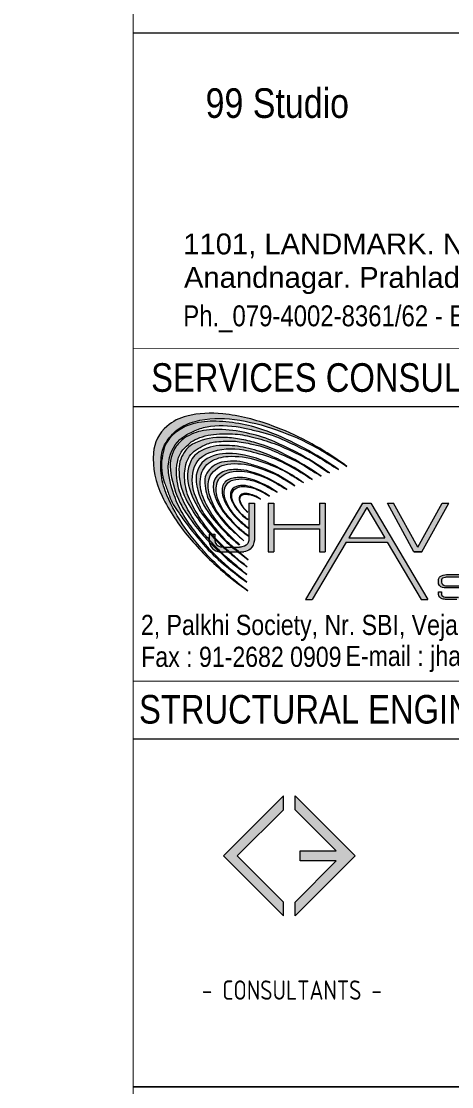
# Model space of a CAD drawing. Header units: millimetres. Extents: x 1112055 to 3390982, y -148532 to 766891.
# Drawn here: x 2217009 to 2222464, y 319125 to 332629 of the extents above; entities that cross this region are included whole.
import ezdxf

# ---------------------------------------------------------------- set-up
doc = ezdxf.new("R2010")
doc.units = ezdxf.units.MM
doc.layers.add('B TITLE BLOCK', color=250, linetype='Continuous', lineweight=0)
doc.layers.add('P_TITLE BLOCK TEXT', color=7, linetype='Continuous', lineweight=9)
doc.layers.add('FORMAT TEXT', color=7, linetype='Continuous')
doc.styles.add('SWINC', font='swissc.ttf')

msp = doc.modelspace()

# ---------------------------------------------------------------- hatches: boundary and pattern name
at = {"layer": 'B TITLE BLOCK', "linetype": 'Continuous', "lineweight": 0}
h = msp.add_hatch(color=251, dxfattribs=at)
h.dxf.hatch_style = 1
h.paths.add_polyline_path([(2219746.992167626, 322050.0636048684), (2220331.283238026, 322634.3546752689), (2220331.283238026, 322810.8577293462), (2219570.489113548, 322050.0636048684), (2220331.283238026, 321289.2694803904), (2220331.283238026, 321465.772534454)])
h = msp.add_hatch(color=251, dxfattribs=at)
h.dxf.hatch_style = 1
h.paths.add_polyline_path([(2220543.258311954, 322112.4668580862), (2220543.258311954, 321987.6603516507), (2221000.560729263, 321987.6603516507), (2220478.672912067, 321465.772534454), (2220478.672912067, 321289.2694803904), (2221239.467036545, 322050.0636048684), (2220478.672912067, 322810.8577293462), (2220478.672912067, 322634.3546752689), (2221000.560729263, 322112.4668580862)])
at = {"layer": 'P_TITLE BLOCK TEXT'}
h = msp.add_hatch(color=132, dxfattribs=at)
edge = h.paths.add_edge_path()
edge.add_arc((2218760.984452022, 323789.1583150023), 3983.460193533104, 53.40738024925768, 62.06814965141446)
edge.add_arc((2219006.919366524, 324253.024812797), 3458.430565851211, 62.06814965141255, 70.03317482809845)
edge.add_arc((2219120.829537516, 324566.555160007), 3124.848783258547, 70.03317482809624, 75.97859343030217)
edge.add_arc((2219308.176890684, 325316.7701676922), 2351.594886733707, 75.97859343029504, 83.7960061142994)
edge.add_arc((2219418.238997222, 326329.2517358941), 1333.1487206323, 83.79600611433271, 103.4628344697669)
edge.add_arc((2219248.249841138, 327039.3363484264), 603.0004684687026, 103.4628344698398, 130.8945988032239)
edge.add_arc((2219176.59688242, 327122.0705447602), 493.5514221663231, 130.8945988031885, 175.7468558291773)
edge.add_arc((2219735.992439445, 327080.469406942), 1054.491743312077, 175.746855829192, 206.5994891066179)
edge.add_arc((2221181.426808424, 327804.2729004358), 2671.022600495605, 206.5994891066208, 220.0351460704732)
edge.add_arc((2221972.415589541, 328468.8185514398), 3704.117065735641, 220.0351460704701, 229.4516176688158)
edge.add_arc((2222149.881452898, 328676.2494355321), 3977.10370338756, 229.451617668814, 235.2209120167644)
edge.add_arc((2222247.928487863, 328605.5925672086), 3976.832745074115, 223.75051035085, 233.4797225032668, ccw=False)
edge.add_arc((2221579.175655308, 327965.389587267), 3051.041080295484, 214.0067101927376, 223.7505103507841, ccw=False)
edge.add_arc((2220725.666052597, 327389.5446433934), 2021.441137930228, 200.6184789275923, 214.0067101927408, ccw=False)
edge.add_arc((2219669.337256582, 326992.1078869374), 892.8196333248831, 183.5449206794397, 200.6184789276088, ccw=False)
edge.add_arc((2219666.596657654, 326991.9381079256), 890.0737805561496, 169.3544634026401, 183.5449206794448, ccw=False)
edge.add_arc((2219186.797685422, 327082.1247857596), 401.8722948823189, 148.6346277784486, 169.3544634026329, ccw=False)
edge.add_arc((2219338.472797845, 326989.6676776243), 579.5057843296406, 127.5536660419794, 148.6346277784788, ccw=False)
edge.add_arc((2219359.740394177, 326962.0048937468), 614.399053971752, 103.94398023848731, 127.5536660419516, ccw=False)
edge.add_arc((2219523.510768794, 326302.4111044822), 1294.020053079352, 81.67138494385972, 103.9439802384972, ccw=False)
edge.add_arc((2219296.354829192, 324750.7392532551), 2862.230930090885, 70.63499127281801, 81.67138494385239, ccw=False)
edge.add_arc((2219131.599756921, 324281.9783179362), 3359.102189393192, 61.11113101054349, 70.6349912728283, ccw=False)
edge.add_arc((2218563.084352196, 323251.6413909812), 4535.879121727085, 55.4482390634318, 61.11113101054292, ccw=False)
h = msp.add_hatch(color=132, dxfattribs=at)
edge = h.paths.add_edge_path()
edge.add_arc((2218737.816278647, 323763.9242873878), 3922.043682215368, 54.2476176802861, 69.31180215863084)
edge.add_arc((2219425.113045457, 325583.936115879), 1976.58232265657, 69.31180215862862, 88.41161020678418)
edge.add_arc((2219449.959785414, 326479.9684488527), 1080.205559111655, 88.41161020676854, 104.299162341918)
edge.add_arc((2219323.620267296, 326975.6484019036), 568.6781505642957, 104.2991623419577, 145.1882889090288)
edge.add_arc((2219097.820188366, 327144.028982295), 287.315477425588, 147.0513518631134, 161.3344706506114)
edge.add_arc((2219869.202474636, 326920.8561517097), 1090.126543038868, 163.1975336048336, 170.9660011900473)
edge.add_arc((2219388.816633456, 326997.2340293514), 603.7068306457809, 170.9660011900535, 201.0952379920816)
edge.add_arc((2215385.602528456, 325452.9045113432), 3687.059631258864, 18.79786891564919, 21.095237992080513, ccw=False)
edge.add_arc((2219665.816300472, 326909.8304869352), 834.318834698895, 198.7978689156404, 215.0918986736582)
edge.add_arc((2229191.318180461, 333602.4534062278), 12475.89895105407, 215.091898673657, 215.8857887100316)
edge.add_arc((2222052.40083735, 328437.4371374868), 3664.455602311793, 215.8857887100279, 222.4444580678758)
edge.add_arc((2221201.705920686, 327659.4346066071), 2511.646086702557, 222.444458067876, 230.6113169813304)
edge.add_arc((2223106.511068282, 329979.3164259865), 5513.334662518874, 230.6113169813325, 233.3279145232606)
edge.add_arc((2220414.511668319, 326364.0475720576), 1005.893076036915, 233.3279145232798, 237.0330179159908)
edge.add_arc((2222559.719805618, 329045.0170447571), 4435.633177692659, 226.396320609743, 232.62480690978862, ccw=False)
edge.add_arc((2221193.962813303, 327611.015323871), 2455.316764194065, 219.3977118789385, 226.3963206098008, ccw=False)
edge.add_arc((2222252.909987452, 328480.7735189908), 3825.662864871654, 215.4741100902666, 219.3977118789339, ccw=False)
edge.add_arc((2220414.460501679, 327170.6732351247), 1568.173271201242, 203.2559197460728, 215.4741100902674, ccw=False)
edge.add_arc((2220227.525904898, 327090.3369141751), 1364.707136578497, 188.8184660672456, 203.2559197460744, ccw=False)
edge.add_arc((2219444.597415787, 326968.8747872829), 572.4129567869534, 166.8091135261326, 188.8184660672515, ccw=False)
edge.add_arc((2219322.643046267, 326997.4584618501), 447.1536469674936, 121.1077422017205, 166.8091135260995, ccw=False)
edge.add_arc((2219631.034383247, 326486.3884531991), 1044.060482625777, 112.4718728956214, 121.10774220173971, ccw=False)
edge.add_arc((2219482.92074755, 326844.4634891145), 656.5616046743648, 96.52507807220661, 112.4718728955431, ccw=False)
edge.add_arc((2219552.854183095, 326233.0450371825), 1271.966519154811, 77.10621375622361, 96.52507807220258, ccw=False)
edge.add_arc((2203342.126295045, 255417.9998311159), 73918.77185977327, 76.96954675787367, 77.10621375622361, ccw=False)
edge.add_arc((2219616.864676636, 325741.0870890351), 1737.031018516028, 64.59019371594559, 76.96954675787362, ccw=False)
edge.add_arc((2230987.195218631, 349676.3741813045), 24761.69319274042, 244.5901937159455, 245.2703384407892)
edge.add_arc((2220064.468588466, 325961.0105462101), 1348.159916429496, 57.15566881064939, 65.27033844077931, ccw=False)
edge.add_arc((2226808.487692252, 336407.9193227268), 11086.45695169324, 237.1556688106475, 238.5822244072819)
h = msp.add_hatch(color=132, dxfattribs=at)
edge = h.paths.add_edge_path()
edge.add_arc((2219162.737815067, 324578.5215071851), 2911.775350839467, 53.01612924513843, 62.88470590878565)
edge.add_arc((2218232.104140335, 322761.1002862614), 4953.612496852618, 62.88470590886767, 66.31099627690693)
edge.add_arc((2219500.057623305, 325651.0858184135), 1797.709708267341, 66.31099627691509, 76.9171029981941)
edge.add_arc((2219499.375857444, 325862.9458043157), 1592.245689761562, 75.16724703513815, 87.92433128887261)
edge.add_arc((2219489.27666105, 325584.2943191036), 1871.080128047284, 87.92433128887251, 90.44793256673738)
edge.add_arc((2219482.446757159, 326457.9005799141), 997.4471693601369, 90.44793256671844, 99.46315152081395)
edge.add_arc((2219419.305740539, 326836.7128676497), 613.4087112270604, 99.46315152081914, 123.6125298632298)
edge.add_arc((2219296.860678285, 327020.9200927371), 392.218532781908, 123.6125298633053, 145.7118384992442)
edge.add_arc((2219334.558019324, 326995.2161221629), 437.8450998726177, 145.7118384992209, 186.6728121483949)
edge.add_arc((2220197.163583253, 327096.1340398244), 1306.333893721601, 186.6728121483796, 203.6550427976609)
edge.add_arc((2219959.758754747, 326992.1427046626), 1047.152007033456, 203.6550427976902, 213.9289290409071)
edge.add_arc((2221763.482358028, 328205.5170561447), 3221.018643666438, 213.9289290409087, 220.1424188926592)
edge.add_arc((2220787.02452861, 327382.0269030012), 1943.675336275264, 220.1424188926511, 226.815272252253)
edge.add_arc((2066009.340770764, 162472.4689823026), 224222.8422631441, 46.765628140033584, 46.81527225225312, ccw=False)
edge.add_arc((2220572.882000329, 326868.1787727185), 1422.538090449784, 226.7656281400085, 233.4091527490843)
edge.add_arc((2216365.623410972, 321201.2092334444), 5635.476403496908, 51.60004897864178, 53.40915274908309, ccw=False)
edge.add_arc((2237329.90537256, 346386.269113183), 27135.19152041264, 229.2381174641755, 229.9402789040416, ccw=False)
edge.add_arc((2220767.865968093, 327173.1353547949), 1768.960857329216, 222.3327286225255, 229.2381174643248, ccw=False)
edge.add_arc((2224661.840523427, 330720.4476955814), 7036.451975558901, 220.9611253449949, 222.332728622525, ccw=False)
edge.add_arc((2220605.204429411, 327198.8971506439), 1664.5235843922, 212.7878394635956, 220.9611253449969, ccw=False)
edge.add_arc((2221341.847467879, 327673.4099433967), 2540.768616690681, 206.8507668105024, 212.7878394635885, ccw=False)
edge.add_arc((2219945.407912604, 326966.4638418008), 975.5797392282301, 192.1376993457801, 206.8507668105005, ccw=False)
edge.add_arc((2219677.595470035, 326908.8654895811), 701.6434791759563, 165.7026492173356, 192.137699345802, ccw=False)
edge.add_arc((2219276.063958941, 327011.1948164824), 287.2778851134993, 135.9985851138325, 165.702649217316, ccw=False)
edge.add_arc((2219921.507096262, 326387.8668205796), 1184.570832814299, 131.2171625217567, 135.9985851138116, ccw=False)
edge.add_arc((2219369.706401921, 327017.8028463138), 347.1322363702043, 112.3874090602524, 131.2171625218077, ccw=False)
edge.add_arc((2219546.371338661, 326588.9140921463), 810.9814180404866, 91.89429604946292, 112.38740906022659, ccw=False)
edge.add_arc((2219605.096046137, 324813.3458786782), 2587.520489368534, 88.85882096968459, 91.89429604946218, ccw=False)
edge.add_arc((2219633.963844258, 326262.5350342579), 1138.043839535631, 76.24362541447539, 88.85882096968322, ccw=False)
edge.add_arc((2219054.150558205, 323894.1750421402), 3576.344989708665, 71.62296314053322, 76.2436254144788, ccw=False)
edge.add_arc((2219760.111068177, 326019.213804306), 1337.110749537501, 65.54379506612321, 71.62296314056448, ccw=False)
edge.add_arc((2215990.965338005, 317731.7972318694), 10441.38079058424, 63.83661002077838, 65.5437950661219, ccw=False)
edge.add_arc((2220059.539329576, 326013.5853615155), 1214.175961963866, 54.49647087519293, 63.8366100207848, ccw=False)
edge.add_arc((2221993.156010241, 328724.0628110401), 2115.322719832321, 234.4964708751733, 239.3390621587317)
h = msp.add_hatch(color=132, dxfattribs=at)
edge = h.paths.add_edge_path()
edge.add_arc((2218512.713488913, 323548.9427903115), 4033.773154314036, 55.28720005186529, 62.77266649209104)
edge.add_arc((2219385.561923653, 325245.3310734275), 2126.000212606004, 62.77266649213992, 73.66009049672924)
edge.add_arc((2219463.616040163, 325511.566786735), 1848.55850675905, 73.66009049673525, 80.30206210325413)
edge.add_arc((2219509.892060544, 325782.3513365475), 1573.84821849152, 80.30206210324015, 87.71879765214183)
edge.add_arc((2219540.503658825, 326550.8007130212), 804.7893688882642, 87.71879765215539, 113.7335407099743)
edge.add_arc((2219347.752924947, 326989.2016675203), 325.886202976457, 113.7335407100428, 142.1411216385968)
edge.add_arc((2219402.77730483, 326946.4297454865), 395.5792420640497, 142.1411216386262, 179.0839824051902)
edge.add_arc((2219810.919031554, 326939.9040142251), 803.7731350379426, 179.083982405194, 206.9126001335007)
edge.add_arc((2220790.831463512, 327437.3129564378), 1902.701717843442, 206.9126001335146, 216.6660081225248)
edge.add_arc((2221526.094620798, 327984.6829612966), 2819.340050371053, 216.6660081225276, 221.4175533272257)
edge.add_arc((2220755.104114514, 327304.5434904638), 1791.227186650993, 221.4175533272245, 228.8969356126009)
edge.add_arc((2226338.15743443, 333703.8267310475), 10283.65383432578, 228.8969356125978, 229.84112364742)
edge.add_arc((2221337.161791645, 327777.3245396023), 2529.081915491992, 229.8411236474246, 234.6107852575575)
edge.add_arc((2222668.378200781, 329276.5313768138), 4527.439426858551, 226.7327607072961, 231.863239097975, ccw=False)
edge.add_arc((2220852.001988687, 327346.8303233283), 1877.350994427401, 216.012105859486, 226.7327607073685, ccw=False)
edge.add_arc((2220906.129405433, 327386.1736695088), 1944.266434588435, 205.6454571080764, 216.0121058594789, ccw=False)
edge.add_arc((2219850.002060972, 326879.1315859944), 772.7304162863592, 186.8155097429075, 205.6454571080976, ccw=False)
edge.add_arc((2219723.958815423, 326864.0672332473), 645.7901371294681, 166.8301474618921, 186.8155097428888, ccw=False)
edge.add_arc((2219393.520808943, 326941.3873582797), 306.4265005164199, 123.58637095542869, 166.8301474618788, ccw=False)
edge.add_arc((2219705.188115657, 326472.048178343), 869.8231422192868, 115.5585784403805, 123.58637095542551, ccw=False)
edge.add_arc((2219529.170948934, 326840.1069586442), 461.8411466159997, 95.85490133411099, 115.5585784403803, ccw=False)
edge.add_arc((2219699.497691247, 325179.1035341696), 2131.554767352607, 92.7148386940309, 95.85490133412219, ccw=False)
edge.add_arc((2219641.085477958, 326410.9514047378), 898.3227685459067, 80.06109503447539, 92.71483869401328, ccw=False)
edge.add_arc((2218295.555670014, 318732.2018753713), 8694.068069594936, 79.28571113577192, 80.06109503447573, ccw=False)
edge.add_arc((2219654.111334067, 325912.3390714278), 1386.53472061215, 65.80530353127023, 79.28571113577738, ccw=False)
edge.add_arc((2208830.562166236, 301822.8865122317), 27795.83121238532, 65.22654519456478, 65.80530353126977, ccw=False)
edge.add_arc((2220088.505623895, 326216.9836429231), 929.2485171971322, 56.83056846318078, 65.22654519454659, ccw=False)
edge.add_arc((2222831.459561603, 330413.5415172906), 4084.222764990106, 236.8305684631811, 240.3307255067283)
h = msp.add_hatch(color=132, dxfattribs=at)
edge = h.paths.add_edge_path()
edge.add_arc((2219173.850048027, 324771.8427060434), 2552.48137240284, 53.45077465836557, 63.24895756192379)
edge.add_arc((2219173.850047928, 324771.8427058609), 2552.481372617236, 63.24895756192669, 69.50129580793718)
edge.add_arc((2219555.279434297, 325792.0922819447), 1463.262581782933, 69.50129580793288, 81.0246655039673)
edge.add_arc((2219586.839306422, 325991.9101704573), 1260.967712613867, 81.02466550398422, 93.23353139608206)
edge.add_arc((2219545.345941105, 326726.3611113526), 525.3456058496182, 93.23353139606027, 126.5489646332064)
edge.add_arc((2219370.856237877, 326961.7494393975), 232.3365249089376, 126.5489646331453, 154.7327908248584)
edge.add_arc((2219593.27099747, 326856.770153837), 478.2815913069799, 154.7327908248444, 198.2173147103045)
edge.add_arc((2220301.439415228, 327089.8412477108), 1223.818071106319, 198.217314710292, 217.7196306197726)
edge.add_arc((2222175.489666055, 328539.2977911339), 3592.99274046108, 217.7196306197807, 222.3629290591741)
edge.add_arc((2220738.48672385, 327228.8377663087), 1648.183512646866, 222.3629290591775, 231.7364027694779)
edge.add_arc((2260342.053307337, 377441.2082522325), 65599.13843865412, 231.7364027694789, 231.9209567121595)
edge.add_arc((2227165.331711243, 334621.6193920524), 11435.33267655476, 229.1543371190405, 230.450308938883, ccw=False)
edge.add_arc((2220595.339160768, 327022.462108462), 1389.836494976476, 219.2765559648438, 229.1543371190196, ccw=False)
edge.add_arc((2227032.972955915, 332287.2069963973), 9706.12578861229, 217.5748957151375, 219.2765559648443, ccw=False)
edge.add_arc((2219740.511026355, 326676.3437274625), 504.9417552007695, 204.6714784584379, 217.5748957151727, ccw=False)
edge.add_arc((2215227.634949744, 324603.3737608248), 4461.26957391914, 24.67147845843877, 26.00574068750135)
edge.add_arc((2219775.888157797, 326822.269211273), 599.373099167453, 172.4000021791179, 206.0057406875469, ccw=False)
edge.add_arc((2219500.394491417, 326859.0279038152), 321.4379238213305, 110.8295050099585, 172.4000021790949, ccw=False)
edge.add_arc((2219671.661625601, 326408.8624492438), 803.0823650214962, 78.67766828734352, 110.8295050099347, ccw=False)
edge.add_arc((2219338.133691649, 324743.0973780807), 2501.909653197962, 71.27996263670212, 78.67766828735802, ccw=False)
edge.add_arc((2219600.362790574, 325516.9286515616), 1684.854612126302, 58.949448242059816, 71.27996263671179, ccw=False)
edge.add_arc((2213118.024426721, 314750.0351958341), 14252.53957596127, 57.89011606814972, 58.94944824206061, ccw=False)
h = msp.add_hatch(color=132, dxfattribs=at)
edge = h.paths.add_edge_path()
edge.add_line((2219770.984139116, 325992.809295459), (2219778.840162084, 325992.809295459))
edge.add_arc((2221617.673001389, 328128.1940713742), 2818.008934006757, 224.4152357703004, 229.2674421493873, ccw=False)
edge.add_arc((2220634.888403876, 327165.2682033833), 1442.112211008926, 214.3545270102474, 224.415235770344, ccw=False)
edge.add_arc((2220500.516331345, 327073.418283593), 1279.347774968426, 201.8986111304302, 214.3545270101991, ccw=False)
edge.add_arc((2219775.408658375, 326781.9472851377), 497.8514663811077, 171.2118722930004, 201.8986111306264, ccw=False)
edge.add_arc((2219549.459353593, 326816.8781459896), 269.2180187549518, 121.70418698987629, 171.2118722928182, ccw=False)
edge.add_arc((2219650.305616416, 326653.6208177317), 461.1110200759333, 92.64938196631499, 121.7041869898066, ccw=False)
edge.add_arc((2219677.893478192, 326057.428452085), 1057.941336808632, 72.56091565515271, 92.64938196650161, ccw=False)
edge.add_arc((2219126.111952462, 324300.8913940378), 2899.105449108695, 68.33645517902733, 72.56091565516198, ccw=False)
edge.add_arc((2219636.383216177, 325585.5250706976), 1516.839032757562, 57.85118426067561, 68.33645517893183, ccw=False)
edge.add_arc((2225127.897929948, 334323.2033923903), 8803.226679489228, 237.8511842608815, 238.9481287370371)
edge.add_arc((2219244.444875741, 324911.7713910356), 2301.832059219214, 54.31799968908161, 68.47983176015022)
edge.add_arc((2219593.345987204, 325893.9601214458), 1260.632292346154, 66.85630585585135, 85.85399925657502)
edge.add_arc((2219639.662338037, 326532.9127357219), 620.0031893132917, 85.85399925656004, 116.2518230928179)
edge.add_arc((2219531.161850249, 326830.1958785296), 307.2978177569635, 122.6386322867806, 188.0987234821168)
edge.add_arc((2220087.428767268, 326909.3517402319), 869.1683841737924, 188.098723482189, 214.7424679282329)
edge.add_arc((2220902.993441031, 327474.9702898273), 1861.67535177634, 214.7424679281972, 225.7640883251237)
edge.add_arc((2221334.162004855, 327917.7949939467), 2479.736877038893, 225.7640883252621, 230.9217965040516)
h = msp.add_hatch(color=132, dxfattribs=at)
edge = h.paths.add_edge_path()
edge.add_arc((2219551.091744931, 325551.5307104928), 1505.439449482451, 52.08510123109208, 71.80500871354096)
edge.add_arc((2219015.685471592, 323922.6033669586), 3220.100981110898, 71.80500871358414, 74.9371066186913)
edge.add_arc((2219686.513131649, 326415.2185124859), 638.795107484768, 74.93710661871977, 102.4675891183725)
edge.add_arc((2219611.37687607, 326755.0458665593), 290.7605007566669, 102.4675891185265, 150.025836448713)
edge.add_arc((2219516.022024484, 326810.0416994329), 180.6828492779287, 150.0258364487284, 181.2845138723814)
edge.add_arc((2220214.435101552, 326825.7020434454), 879.2714783019431, 181.2845138723712, 189.7474603923822)
edge.add_arc((2219737.709324527, 326743.8073273411), 395.5626702342156, 189.7474603924134, 208.0002640887348)
edge.add_arc((2220793.962736338, 327305.4334735427), 1591.846582213725, 208.0002640887402, 216.8454368057396)
edge.add_arc((2220476.538105059, 327067.5766754762), 1195.192762189753, 216.8454368057587, 228.6207560839325)
edge.add_arc((2245202.041262543, 355133.6444712367), 38599.13196526759, 228.6207560839334, 228.9060257595739)
edge.add_arc((2221633.579638544, 328066.5889332019), 2709.219633567363, 219.4514480692677, 228.2904279772956, ccw=False)
edge.add_arc((2220127.057882343, 326826.8508478868), 758.1793156614624, 200.0239070842857, 219.4514480692606, ccw=False)
edge.add_arc((2220124.034981564, 326825.7491733494), 754.961922947245, 192.3194102271649, 200.0239070842735, ccw=False)
edge.add_arc((2219726.736283817, 326738.9830455719), 348.2991435254065, 158.6643999725124, 192.3194102271357, ccw=False)
edge.add_arc((2219665.041791104, 326715.7436289606), 302.5186561086045, 97.73922979287607, 150.2835099228983, ccw=False)
edge.add_arc((2219725.948154545, 326267.581675252), 754.8003402998963, 71.77680479684773, 97.73922979255332, ccw=False)
edge.add_arc((2222467.489509263, 334594.664028207), 8011.974979766111, 251.7768047968465, 252.5678241103891)
edge.add_arc((2219719.310317852, 325842.4407603449), 1161.568555780685, 59.164841834613185, 72.56782411040768, ccw=False)
edge.add_arc((2217751.843676262, 322546.5846975867), 5000.004718090036, 56.98458129739669, 59.16484183460568, ccw=False)
h = msp.add_hatch(color=132, dxfattribs=at)
edge = h.paths.add_edge_path()
edge.add_arc((2219494.304310387, 325492.7102022258), 1489.032607925725, 53.79917193803185, 74.0576310209755)
edge.add_arc((2219739.071114166, 326349.5653824896), 597.9032187866062, 74.05763102096311, 88.70665562103672)
edge.add_arc((2219736.394122521, 326230.9935051917), 716.505311386046, 88.70665562101334, 97.13749609268346)
edge.add_arc((2219680.407652711, 326678.0939960364), 265.9131080437439, 97.13749609277471, 135.0369673458905)
edge.add_arc((2219607.643094203, 326750.7647194216), 163.0748125865799, 135.036967345854, 170.189861331595)
edge.add_arc((2219761.159733274, 326724.2198148625), 318.8695186263357, 170.1898613316225, 199.4159961851019)
edge.add_arc((2220218.498541827, 326885.4177640835), 803.7855573828866, 199.4159961850988, 211.5021791769233)
edge.add_arc((2220240.350553826, 326898.8098375076), 829.4147996524739, 211.5021791769072, 222.0730402201978)
edge.add_arc((2222185.085192212, 328654.3509657822), 3449.322711543688, 222.0730402201992, 224.6311614513895)
edge.add_arc((2220254.678900206, 326748.6398179331), 736.7218505060507, 224.6311614513929, 233.5458073493827)
edge.add_arc((2242528.283656946, 356900.0736146061), 38223.01839811681, 233.5458073493828, 233.6839679009711)
edge.add_arc((2207240.973890949, 311066.9586331605), 19648.43085715956, 49.92232914479866, 50.37208949815113)
edge.add_arc((2220067.446748979, 326556.1321112131), 462.0863169786884, 219.974673994025, 230.3720894981709, ccw=False)
edge.add_arc((2216203.956245663, 323317.1877301511), 4579.472923258155, 39.97467399401712, 41.74776493043341)
edge.add_arc((2220029.403908735, 326731.2622140753), 547.90012779421, 208.7369917656594, 221.7477649304244, ccw=False)
edge.add_arc((2220178.138113688, 326812.8166668869), 717.5261649955588, 197.3262203634033, 208.7369917656495, ccw=False)
edge.add_arc((2219795.498556925, 326693.4455937242), 316.6989160346759, 163.1950476221334, 197.3262203633385, ccw=False)
edge.add_arc((2219629.360151382, 326743.6214053204), 143.1489754879351, 133.2193021888979, 163.1950476221176, ccw=False)
edge.add_arc((2219725.111060315, 326641.7258557315), 282.973649939649, 96.02578422549658, 133.2193021890138, ccw=False)
edge.add_arc((2219761.423855118, 326297.7219377897), 628.8888340944637, 69.94961683806969, 96.02578422542621, ccw=False)
edge.add_arc((2220273.343359781, 327700.3702606764), 864.2568041357652, 249.949616838133, 253.9176478194578)
edge.add_arc((2219149.495350763, 324564.1727588925), 2469.568363915475, 66.92861449592073, 69.01444899371262, ccw=False)
edge.add_arc((2218853.988020678, 324250.5810219203), 2877.739961011551, 58.12212091341269, 63.96105235790469, ccw=False)
h = msp.add_hatch(color=132, dxfattribs=at)
edge = h.paths.add_edge_path()
edge.add_arc((2219576.300879174, 325714.3392426083), 1163.06680761905, 54.40415380801941, 72.89465886731801)
edge.add_arc((2219781.589003576, 326381.4174464691), 465.1151301466862, 72.89465886729917, 90.33272499461438)
edge.add_arc((2219782.220407713, 326272.6898608949), 573.8445490631908, 90.33272499457308, 97.0688833137382)
edge.add_arc((2219742.227952477, 326595.1963776759), 248.8678578257415, 97.06888331375157, 114.3860548472819)
edge.add_arc((2219699.267749029, 326689.9629233525), 144.8184596607532, 114.3860548472231, 172.3731700212582)
edge.add_arc((2219802.368447776, 326676.1572113485), 248.839379508821, 172.3731700214133, 199.3428935672428)
edge.add_arc((2220170.810687758, 326805.4935850767), 639.3231586482207, 199.3428935671713, 213.5415274181781)
edge.add_arc((2220226.620414688, 326842.4914367713), 706.282598990439, 213.5415274181662, 220.9844170734551)
edge.add_arc((2220593.325490586, 327161.0882383479), 1192.0567591417, 220.9844170734643, 232.4085544282516)
edge.add_arc((2220036.780385262, 326438.176442143), 279.7279152649368, 232.4085544282368, 239.7843643084275)
edge.add_arc((2216209.710974528, 322179.0085059219), 5452.396676139946, 47.46137804962913, 48.86303749327158)
edge.add_arc((2220307.434759686, 326870.2047622752), 776.4605653687595, 218.9083538298722, 228.8630374935168, ccw=False)
edge.add_arc((2220243.176740586, 326818.3396064766), 693.8827995620857, 201.7874292417053, 218.908353829849, ccw=False)
edge.add_arc((2219853.814611793, 326662.7049498553), 274.567865793023, 179.1340630967177, 201.7874292417289, ccw=False)
edge.add_arc((2219738.774593062, 326664.4437338255), 159.5147073016678, 133.6215333948957, 179.1340630967553, ccw=False)
edge.add_arc((2219727.607331388, 326676.1616922383), 143.327728501491, 104.9504250510499, 133.6215333947431, ccw=False)
edge.add_arc((2219796.22213939, 326419.1986033635), 409.2939310888989, 83.71208113015041, 104.9504250510513, ccw=False)
edge.add_arc((2219766.933784919, 326153.3941704751), 676.7071025154205, 67.91761218114061, 83.71208113019537, ccw=False)
edge.add_arc((2219702.96558542, 325995.7204680295), 846.8626989215098, 60.428290541117974, 67.91761218113157, ccw=False)
edge.add_arc((2221560.022051528, 329268.4926095778), 2916.074479500277, 240.4282905411152, 242.4768509611862)
edge.add_arc((2219704.434514746, 325707.4556463711), 1099.419183783679, 60.051972186282285, 62.476850961184596, ccw=False)
h = msp.add_hatch(color=132, dxfattribs=at)
edge = h.paths.add_edge_path()
edge.add_arc((2219688.73077614, 325974.3805260972), 789.1850772523284, 53.77482452011512, 73.4665214246601)
edge.add_arc((2219816.519390069, 326404.8638160761), 340.1351993901639, 73.46652142480097, 95.26531184417212)
edge.add_arc((2219808.754132381, 326489.1253660363), 255.5165960607991, 95.26531184429852, 106.5237001269413)
edge.add_arc((2219766.255537433, 326632.3805910336), 106.090393341055, 106.5237001272752, 172.3154988673843)
edge.add_arc((2219833.579824653, 326623.2965341466), 174.0247715138624, 172.3154988673656, 205.4996475874697)
edge.add_arc((2220231.686323747, 326813.1805878876), 615.0970314508708, 205.4996475874659, 218.9425185811772)
edge.add_arc((2220231.686323648, 326813.1805878171), 615.0970313326035, 218.942518581195, 230.59366212535)
edge.add_arc((2219956.280532727, 326477.9716967033), 181.2614053676459, 230.5936621254902, 245.3563809870639)
edge.add_arc((2220241.064381541, 326804.9050040257), 609.6041778823974, 218.8547993056137, 233.7616415748698, ccw=False)
edge.add_arc((2220241.064381597, 326804.9050040679), 609.6041779596701, 207.9136490482085, 218.8547993056819, ccw=False)
edge.add_arc((2219882.205449579, 326614.789512975), 203.4962698262796, 177.0418109073397, 207.9136490482355, ccw=False)
edge.add_arc((2219783.466920384, 326619.8919316215), 104.6259920806955, 121.2866366245847, 177.0418109073316, ccw=False)
edge.add_arc((2219815.43032104, 326567.2937411419), 166.1745795792854, 97.41777900959431, 121.28663662447741, ccw=False)
edge.add_arc((2219819.8132149, 326533.6291191074), 200.123313501466, 82.58222099040279, 97.41777900959949, ccw=False)
edge.add_arc((2219742.72473456, 325941.5192853651), 797.2302461439368, 75.64489222990318, 82.58222099042132, ccw=False)
edge.add_arc((2219857.243251372, 326388.9947031275), 335.3333526804784, 66.15815399286612, 75.64489222989062, ccw=False)
edge.add_arc((2219494.302825765, 325567.7236399105), 1233.226392979697, 62.2863653553668, 66.15815399288073, ccw=False)
edge.add_arc((2219063.423305817, 324747.4934109926), 2159.743953069265, 59.637484416533084, 62.286365355364296, ccw=False)
h = msp.add_hatch(color=132, dxfattribs=at)
edge = h.paths.add_edge_path()
edge.add_arc((2219819.869337337, 326284.2872208887), 362.1153457545043, 52.438876092928, 81.89911070127651)
edge.add_arc((2219849.601452629, 326493.1727097112), 151.1244783708109, 81.89911070123233, 102.2464079621247)
edge.add_arc((2219830.418860735, 326581.5490921131), 60.69021053417254, 102.246407961954, 161.9990718889675)
edge.add_arc((2219851.44030439, 326574.7184345627), 82.79358077163731, 161.9990718890791, 198.0009281112104)
edge.add_arc((2219988.459022215, 326619.2409685784), 226.8643448806049, 198.0009281109607, 220.6716531574946)
edge.add_arc((2220304.319238984, 326890.6518465201), 643.3154719086102, 220.6716531574818, 228.8148331923927)
edge.add_arc((2220164.84857407, 326713.1574642778), 418.0649431446379, 204.951368792315, 227.1815915671103, ccw=False)
edge.add_arc((2219842.078769583, 326562.9808299906), 62.06863955412713, 180.8823689892952, 204.9513687920795, ccw=False)
edge.add_arc((2219939.160916473, 326564.4760369555), 159.1622999357622, 171.9576228936544, 180.8823689892889, ccw=False)
edge.add_arc((2219836.109344094, 326579.0367235127), 55.08713401952993, 112.30779703257, 171.9576228936771, ccw=False)
edge.add_arc((2219839.363087527, 326571.1063514019), 63.65904443165784, 93.65673225922819, 112.30779703235879, ccw=False)
edge.add_arc((2219851.047090505, 326388.2833206826), 246.8550500846428, 72.28647651721627, 93.65673225906289, ccw=False)
edge.add_arc((2219763.598644237, 326114.4942543887), 534.2705743246206, 58.76836075444862, 72.28647651717381, ccw=False)
for color, points in [(256, [(2219891.05162413, 326044.9162931119), (2219891.05162413, 326521.5585121502), (2219963.092702296, 326521.5585121502), (2219963.092702296, 326054.3159683554, -0.1971644618703633), (2219908.480660142, 325938.3597881772, -0.1370125281294121), (2219831.420821149, 325906.4942576498), (2219523.953407069, 325906.4942576498, -0.1806806632645672), (2219433.284917491, 325946.513051019, -0.1938255351077862), (2219391.33652332, 326041.792392383), (2219391.33652332, 326127.7272160187), (2219460.018857292, 326127.7272160187), (2219460.018857292, 326052.7123888664, 0.3491660753473304), (2219532.2534902, 325969.7567925932, 0.0418260561423153), (2219605.874885978, 325962.4514692085), (2219773.68685473, 325962.4514692085, 0.0753803811725278), (2219837.432403995, 325975.5966768581, 0.2867859399539136)]), (7, [(2220860.954479285, 326521.5585121502), (2220788.913401117, 326521.5585121502), (2220788.913401117, 326250.3785996203), (2220209.082573369, 326250.3785996203), (2220209.082573369, 326521.5585121502), (2220137.041495201, 326521.5585121502), (2220137.041495201, 325906.4942576498), (2220209.082573369, 325906.4942576498), (2220209.082573369, 326196.7582626996), (2220788.913401117, 326196.7582626996), (2220788.913401117, 325906.4942576498), (2220860.954479285, 325906.4942576498)]), (7, [(2222427.66405236, 326521.5585121502), (2222344.773939929, 326521.5585121502), (2222035.302386112, 325964.6865287745), (2221725.83083231, 326521.5585121502), (2221649.10714652, 326521.5585121502), (2221984.751578054, 325906.4942576498), (2222085.853194171, 325906.4942576498)])]:
    msp.add_hatch(color=color, dxfattribs=at).paths.add_polyline_path(points)
h = msp.add_hatch(color=7, dxfattribs=at)
h.paths.add_polyline_path([(2221438.458095789, 326521.5585121502), (2221335.020159971, 326521.5585121502), (2220611.110172128, 325301.6385767091), (2220696.463719529, 325301.6385767091), (2221126.878942783, 326026.9664768654), (2221646.599312977, 326026.9664768654), (2222077.014536232, 325301.6385767091), (2222162.368083632, 325301.6385767091)])
h.paths.add_polyline_path([(2221386.739127873, 326464.8781309938), (2221614.780587571, 326080.5868137725), (2221158.69766819, 326080.5868137725)], flags=16)
h = msp.add_hatch(color=7, dxfattribs=at)
edge = h.paths.add_edge_path()
edge.add_line((2222602.846649235, 325528.5845757747), (2222602.846649235, 325558.1558249339))
edge.add_arc((2222552.862090416, 325525.6728161388), 59.61209592930301, 33.01826321564511, 89.55826277277895)
edge.add_line((2222553.321681354, 325585.2831403812), (2222412.056315924, 325585.2831403812))
edge.add_arc((2222419.60569898, 325411.4791824338), 173.9678389368518, 92.48714741873879, 114.0429537283691)
edge.add_arc((2222359.574306378, 325546.0403167565), 26.62311738437441, 114.0429537294062, 173.3691583151758)
edge.add_line((2222333.129277617, 325549.1145375172), (2222333.129277617, 325519.4523459462))
edge.add_arc((2222387.457054401, 325530.3802036546), 55.41593096085754, 191.3730973809643, 266.989319789544)
edge.add_line((2222384.546493071, 325475.040759886), (2222563.536817945, 325475.040759886))
edge.add_arc((2222568.555997951, 325392.8573800826), 82.33650516944768, 15.593509061330622, 93.49488039938291, ccw=False)
edge.add_line((2222647.86194552, 325414.990313995), (2222648.059844067, 325362.3326407754))
edge.add_arc((2222576.714405151, 325380.9952648681), 73.7459503464845, 286.83610795885704, 345.3409580231924, ccw=False)
edge.add_arc((2222525.793828489, 325602.3833268406), 300.7867341324682, 270.9573158560145, 283.9044309719972, ccw=False)
edge.add_line((2222530.819233755, 325301.6385767091), (2222399.391754864, 325301.6385767091))
edge.add_arc((2222403.999225926, 325536.5135247555), 234.9201353807048, 255.2817551210301, 268.87619010347515, ccw=False)
edge.add_arc((2222360.007568573, 325369.0445821248), 61.76958625978331, 183.4260365920886, 255.2817551212632, ccw=False)
edge.add_line((2222298.348378483, 325365.353232165), (2222298.348378483, 325398.6520433626))
edge.add_line((2222298.348378483, 325398.6520433578), (2222333.129277623, 325398.6520433578))
edge.add_line((2222333.129277617, 325398.6520433578), (2222333.129277617, 325365.3329738437))
edge.add_arc((2222379.621357525, 325380.9913996741), 49.0581266755073, 198.6134072769036, 234.8504137460179)
edge.add_arc((2222386.723687095, 325391.0784246089), 61.3947047079909, 234.8504137462263, 265.2644397945826)
edge.add_line((2222381.655121477, 325329.8933005409), (2222551.022494186, 325329.8933005409))
edge.add_arc((2222544.941485101, 325406.127440432), 76.47628885806446, 274.5606862053867, 333.2673842339913)
edge.add_line((2222613.243641583, 325371.7263041645), (2222613.631674665, 325401.9521313446))
edge.add_arc((2222566.129422202, 325395.2354551941), 47.97476135589245, 8.048099003175661, 64.75619501759226)
edge.add_arc((2222542.454049901, 325345.022411609), 103.4893810565336, 64.75619501777959, 84.27045226384784)
edge.add_line((2222552.785694094, 325447.994782265), (2222369.037064765, 325447.994782265))
edge.add_arc((2222366.489523478, 325518.8105905593), 70.86161633796074, 195.9277156249536, 272.0602807550699, ccw=False)
edge.add_line((2222298.348378483, 325499.3644333872), (2222298.348378483, 325557.7011128643))
edge.add_arc((2222349.671970175, 325548.3572210135), 52.16722514790995, 127.42578174409411, 169.6818301060569, ccw=False)
edge.add_arc((2222394.426049528, 325489.8758723524), 125.80821754087, 88.3567074096274, 127.42578174509751, ccw=False)
edge.add_line((2222398.033843524, 325615.6323490193), (2222553.890960034, 325615.6323490193))
edge.add_arc((2222554.483873229, 325511.269707815), 104.3643254425323, 45.300427081282805, 90.32550976596679, ccw=False)
edge.add_arc((2222595.43286478, 325552.6503941834), 46.14765159639204, 1.8933564716198816, 45.30042708078719, ccw=False)
edge.add_line((2222641.555322242, 325554.1750798527), (2222641.555322242, 325528.5845757726))
edge.add_line((2222641.555322242, 325528.5845757747), (2222602.846649241, 325528.5845757747))

# ---------------------------------------------------------------- linework, layer by layer
at = {"layer": 'B TITLE BLOCK', "color": 250, "lineweight": 0}
for p, q in [((2230499.640740905, 332477.8737958607), (2218426.447048383, 332477.8737958607)), ((2230499.640740905, 327743.6920429475), (2218426.447048383, 327743.6920429475)), ((2230499.640740905, 323527.7196669165), (2218426.447048383, 323527.7196669165)), ((2230499.640740905, 319124.6480679259), (2218426.447048383, 319124.6480679259)), ((2218426.447048383, 319124.6480679259), (2230499.640740905, 319124.6480679259)), ((2218426.447048383, 319124.6480679259), (2230499.640740905, 319124.6480679259))]:
    msp.add_line(p, q, dxfattribs=at)
at = {"layer": 'B TITLE BLOCK', "color": 250, "lineweight": 0, "const_width": 10.06687975374391}
for points in [[(2218426.447048383, 305452.4337778781), (2230499.640740905, 305452.4337778781), (2230499.640740905, 383882.1777064981), (2218426.447048383, 383882.1777064981)], [(2230499.640740905, 333214.5573409048), (2218426.447048383, 333214.5573409048), (2218426.447048383, 328480.375587992), (2230499.640740905, 328480.375587992)], [(2230499.640740905, 305452.4337778781), (2218426.447048383, 305452.4337778781), (2218426.447048383, 328480.375587992), (2230499.640740905, 328480.375587992)]]:
    msp.add_lwpolyline(points, close=True, dxfattribs=at)
msp.add_lwpolyline([(2218426.447048383, 324264.4032119612), (2230499.640740905, 324264.4032119612)], dxfattribs=at)
at = {"layer": 'B TITLE BLOCK', "color": 251, "linetype": 'Continuous', "lineweight": 0}
for points in [[(2219570.383723083, 322050.168995331), (2220331.283238026, 321289.2694803879), (2220331.283238026, 321465.7725344517), (2219746.992167626, 322050.0636048662), (2220331.283238026, 322634.3546752661), (2220331.283238026, 322810.857729344), (2219570.383723083, 322049.9582143871)], [(2221239.572427025, 322050.168995331), (2220478.672912067, 321289.2694803879), (2220478.672912067, 321465.7725344517), (2221000.560729263, 321987.6603516485), (2220543.258311954, 321987.6603516485), (2220543.258311954, 322112.466858084), (2221000.560729263, 322112.466858084), (2220478.672912067, 322634.3546752661), (2220478.672912067, 322810.857729344), (2221239.572427025, 322049.9582143871)]]:
    msp.add_lwpolyline(points, dxfattribs=at)
at = {"layer": 'P_TITLE BLOCK TEXT', "color": 132}
for points in [[(2221135.610555992, 326987.4556713834, 0.0378077344590599), (2220626.920944838, 327308.5668048259, 0.0347679777517854), (2220187.890383827, 327503.5708338649, 0.0259476034711019), (2219877.931637138, 327598.2999264661, 0.0341231325262742), (2219562.310585283, 327654.592782126, 0.0860239859578199), (2219107.862542454, 327625.767053052, 0.1202685463825944), (2218853.48379126, 327495.1535605229, 0.1982422965544351), (2218684.404643225, 327158.6739051479, 0.1354391661309318), (2218793.109969357, 326608.3195532779, 0.0586913647724932), (2219136.358344514, 326086.1178695174, 0.0411102443579723), (2219564.406396464, 325654.2182311857, 0.0251786142158179), (2219881.286522098, 325409.6256574689, -0.0424772162099488), (2219375.232325159, 325855.5352152449, -0.0425409834133469), (2219049.947793916, 326258.9728448532, -0.058483720823887), (2218833.70628157, 326677.7072329389, -0.0746355753155785), (2218778.225918664, 326936.9038918121, -0.0619967981424928), (2218791.842078538, 327156.3636569114, -0.0906544603941746), (2218843.652788049, 327291.2967743229, -0.0922433481412321), (2218985.261556162, 327449.0898939172, -0.1033826611895562), (2219211.686753461, 327558.2987114075, -0.09748963543525802), (2219710.950063687, 327582.7838660317, -0.0481926094262887), (2220245.427762919, 327451.0404334362, -0.041579616785334), (2220754.423325467, 327223.0684532771, -0.0247140572276785), (2221135.610555992, 326987.4556713834, 0.3374903865144703)], [(2221029.40133479, 326946.8576161904, 0.0658247287167134), (2220123.404292955, 327433.0621288741, 0.0835321098018171), (2219479.902090609, 327559.7589416278, 0.0694337833072887), (2219183.165381981, 327526.7085294045, 0.1803299053549353), (2218856.717001014, 327300.2961785308, 0.0624026744664062), (2218825.616644396, 327235.9823085797, 0.0339093221289556), (2218792.598580847, 327092.0283916508, 0.1322262159305749), (2218825.568150645, 326779.9483096461, -0.0100244993983427), (2218875.998992887, 326640.9875242489, 0.0712161484653518), (2218983.150756004, 326430.1892956783, 0.0034640126136177), (2219083.5063422, 326289.4379899073, 0.0286254085562181), (2219348.282150788, 325964.3869984265, 0.0356497353499514), (2219607.87089283, 325718.2865007666, 0.0118539480662082), (2219813.757669596, 325557.2542196811, 0.0161679718986353), (2219867.149274958, 325520.1190853118, -0.0271835911207152), (2219500.614206902, 325833.0527512243, -0.0305466870762123), (2219296.594879885, 326052.6266246706, -0.0171216152086295), (2219137.374949599, 326260.6073577441, -0.0533624770165587), (2218973.700649058, 326551.4976093198, -0.0630787383131954), (2218878.950938967, 326881.1214035634, -0.0963302348745512), (2218887.287453356, 327099.4971393805, -0.2020957094585242), (2219091.621548808, 327380.3101977796, -0.0376989324376342), (2219231.963307803, 327451.170588262, -0.0696935291840665), (2219408.310344601, 327496.7720269211, -0.08493413319410499), (2219836.686390546, 327472.939429393, -0.0005963223456894), (2220008.511165856, 327433.3901903608, -0.0540677109372014), (2220362.206855547, 327310.0809690695, 0.0029676999220204), (2220628.454228655, 327185.5330482234, -0.0354217290813857), (2220795.654464783, 327093.6633502695, 0.0062246034213168), (2221029.40133479, 326946.8576161904, 0.2812547078595315)], [(2220914.433262834, 326904.4619088398, 0.043086421605769), (2220489.874114895, 327170.2670455204, 0.0149511259026391), (2220222.327109611, 327297.320001128, 0.0463109359686594), (2219906.988203146, 327402.1334186759, 0.0557208411864009), (2219557.045928762, 327454.146765665, 0.0110117328820507), (2219474.648896245, 327455.3172676704, 0.039356614906263), (2219318.453211793, 327441.7740335339, 0.1057632666975337), (2219079.738819619, 327347.5597656912, 0.0967263996622754), (2218972.803955762, 327241.8785006957, 0.1806536101083485), (2218899.678925925, 326944.3387636315, 0.0742348756008501), (2219000.590867548, 326571.9947664409, 0.0448583382406841), (2219090.90472318, 326407.6600294042, 0.0271181085348288), (2219301.192967945, 326128.9593125941, 0.0291240456547083), (2219456.864920027, 325964.7939551392, -0.000216613306503), (2219598.465752801, 325831.7775013224, 0.0289959667696879), (2219724.91185165, 325726.0048605009, -0.0078938682839309), (2219866.083294423, 325617.6982121101, -0.0030637668376843), (2219612.881618513, 325833.2720531948, -0.0301395640770061), (2219460.167784433, 325981.8553813192, -0.0059848197593682), (2219348.231893635, 326107.7240171232, -0.0356778139557991), (2219205.870150032, 326297.5080351327, -0.0259111629145397), (2219075.009357626, 326525.8254604695, -0.064286207524478), (2218991.637160135, 326761.3366146169, -0.1158589328579628), (2218997.683888386, 327082.139298943, -0.1303390755169017), (2219069.418470512, 327210.7599070755, -0.0208659192464267), (2219140.975830059, 327278.9218135111, -0.0823456686396722), (2219237.495120738, 327338.7716402147, -0.0896571554847293), (2219519.563796232, 327399.452318305, -0.0132455331616544), (2219656.629141971, 327400.3531501939, -0.0550998340812782), (2219904.583795454, 327367.9347912263, -0.0201641747863743), (2220181.660261061, 327288.1351708592, -0.0265315974663756), (2220313.671677618, 327236.3562808508, -0.0074491377742839), (2220594.908905931, 327103.3572107241, -0.040776622862886), (2220764.675783354, 327002.0214232673, 0.0211329357104282), (2220914.433262834, 326904.4619088398, 0.0357585835746127)], [(2220809.798765561, 326864.7722630476, 0.0326731279666143), (2220358.254175061, 327135.7666549832, 0.0475411173020524), (2219983.680608684, 327285.4612022726, 0.028989184821796), (2219775.012936481, 327333.7085281667, 0.032372915663399), (2219572.537473736, 327354.9522926186, 0.1140007725764905), (2219216.5890295, 327287.5267415938, 0.1245901757297047), (2219090.4576991, 327189.2041276147, 0.1626044224819583), (2219007.248616899, 326952.7538083065, 0.1220255604088077), (2219094.196125428, 326576.0915234463, 0.0425829814271896), (2219264.617227452, 326301.1158200499, 0.020735498146104), (2219411.847742348, 326119.572118317, 0.0326465525161286), (2219577.5235117, 325954.8032346858, 0.004119820799626), (2219706.133312963, 325844.4506593446, 0.0208145799941925), (2219872.500338495, 325715.5238307622, -0.022389675201528), (2219565.261649662, 325979.8094543691, -0.0468118300396772), (2219333.426314633, 326243.0302153355, -0.0452639128963585), (2219153.393753762, 326544.6930078031, -0.0823465204409323), (2219082.73220581, 326787.4295379771, -0.0874243059163749), (2219095.153656333, 327011.2031333859, -0.1909581712653705), (2219224.007689693, 327196.6568288661, -0.0350421856114033), (2219329.91713141, 327256.7544846345, -0.08618596102083201), (2219482.058739385, 327299.5388735379, -0.0137019653371288), (2219598.536289153, 327308.2659332217, -0.0552685441289128), (2219796.134163563, 327295.7924648001, -0.003383263408553), (2219911.884307262, 327274.7015877088, -0.0588873011385996), (2220222.366786306, 327177.0778873378, -0.0025253150053563), (2220477.889989712, 327060.7150115193, -0.0366507569753303), (2220596.913019861, 326994.8169968089, 0.0152735036876985), (2220809.798765561, 326864.7722630476, -0.0629201268127008)], [(2220693.886388261, 326822.3671952462, 0.0427787047400142), (2220322.75940408, 327051.1339222003, 0.027287742068318), (2220067.69379345, 327162.7012370489, 0.0503225994842608), (2219783.561941611, 327237.4380814384, 0.0533216756531712), (2219515.713393454, 327250.870327392, 0.1463986527442502), (2219232.49762063, 327148.3965766436, 0.1235988267382037), (2219160.748049528, 327060.9200499511, 0.1920471537135765), (2219138.962017386, 326707.2488135693, 0.0853008975579228), (2219333.382229417, 326341.1116862914, 0.0202629840465903), (2219520.657991305, 326118.2514033733, 0.0409223150488822), (2219717.799142879, 325934.7335381302, 0.0008052686608892), (2219883.91576439, 325804.1472354554, -0.0056548040903698), (2219686.353158141, 325971.0868520467, -0.0431266584004961), (2219519.467690461, 326142.6064031572, -0.0074250299723591), (2219340.315952221, 326368.4312743475, -0.05636134465456299), (2219281.662335455, 326465.5735801433, 0.0058218830204563), (2219237.201513189, 326559.4673640103, -0.1476927376582874), (2219181.78022449, 326901.5401111875, -0.2753073985482439), (2219386.094922445, 327159.4575085532, -0.1412164961649753), (2219829.329449663, 327196.3153953084, -0.0322897952717829), (2220141.107152378, 327112.6512462368, -0.0538539916416642), (2220469.400940477, 326960.3647457497, -0.0046222414945836), (2220693.886388261, 326822.3671952462, 0.2877834347585102)], [(2220587.071436194, 326781.473171538, 0.0618714180204724), (2220088.82296765, 327053.1392872124, 0.0830834583273782), (2219684.487471796, 327151.2934130933, 0.1334188230944892), (2219365.424246264, 327088.9679701919, 0.293652777238914), (2219226.928776118, 326786.9040155704, 0.1167818544853694), (2219373.214103967, 326414.0224610866, 0.0481279993468495), (2219604.262077032, 326141.1292349886, 0.0225085474431012), (2219770.984139116, 325992.809295457, 0.0225085474431012)], [(2219778.840162078, 325992.809295457, -0.0211749082530986), (2219604.806970301, 326156.0012073081, -0.043926342878963), (2219444.335901576, 326351.4670185521, -0.0544027619906699), (2219313.479517702, 326596.2659679115, -0.1347021090596448), (2219283.40193809, 326858.0095606955, -0.2194420265183996), (2219407.976178656, 327045.9214886834, -0.1274590775205473), (2219628.991238211, 327114.2389568741, -0.0878776383850687), (2219994.949671656, 327066.7426956723, -0.0184347739781928), (2220196.332702729, 326995.2261822016, -0.0457825723813956), (2220443.523800266, 326869.7854527063, 0.0047863597552386), (2220587.071436194, 326781.473171538)], [(2220476.169784576, 326739.208510496, 0.0862573058725624), (2220021.168031436, 326981.6972116052, 0.0136672061166786), (2219852.522681923, 327032.0653480695, 0.1207055387438532), (2219548.605373262, 327038.9497362665, 0.210542789138445), (2219359.505365128, 326900.3125550229, 0.1372438025577422), (2219335.38457993, 326805.9913106026, 0.0369433634655682), (2219347.857169307, 326676.8362653413, 0.0798117001863243), (2219388.449072985, 326558.1002925552, 0.0386135205255411), (2219520.077829859, 326350.869286948, 0.0514247822645962), (2219686.467779707, 326170.7630829144, 0.0012447244168385), (2219830.986589212, 326044.0832295286, -0.038586459038392), (2219541.619629903, 326345.0854202408, -0.0849722655356074), (2219414.71063628, 326567.2409949788, -0.0336298788593933), (2219386.457302915, 326664.6694630972, -0.1479124227632604), (2219402.307701554, 326865.7047421802, -0.2333710190312352), (2219624.303216331, 327015.5067117745, -0.1137695312047775), (2219961.988918898, 326984.5254047503, 0.0034514865725245), (2220067.289102931, 326950.6610791023, -0.0585483046381864), (2220314.69533634, 326839.8164115096, -0.0095134682247128), (2220476.169784576, 326739.208510496, -24.13060834643169)], [(2220373.752773673, 326694.2877102853, 0.0886251486592538), (2219903.297388838, 326924.4723225542, 0.0640056179999628), (2219752.566507788, 326947.3162782596, 0.03680308393207701), (2219647.367719748, 326941.94650002, 0.1668917192826076), (2219492.257413314, 326866.0016021652, 0.1545977211956719), (2219446.952800008, 326778.5500366892, 0.1282188623102261), (2219460.424360389, 326618.2197893753, 0.0527848638077346), (2219533.174665883, 326465.4148982231, 0.0461568189529663), (2219624.683230895, 326343.0377103369, 0.0111623731079593), (2219730.395170848, 326231.0631026919, 0.0389171099998293), (2219816.933568574, 326156.0707420824, 0.0006028392034238), (2219891.134277688, 326101.3950156239, 0.0019624522720053), (2219772.728440577, 326200.23200862, -0.0453984340430716), (2219713.336837285, 326259.2652474907, 0.0077367230542679), (2219620.624745883, 326366.441510101, -0.0568312736229374), (2219548.985387826, 326467.8374718675, -0.0498300647248411), (2219493.169977289, 326599.1289284506, -0.1500361842849378), (2219492.324422833, 326785.0078558025, -0.1315448342799971), (2219531.332785556, 326847.9394992889, -0.1637272385578025), (2219695.405616442, 326923.1360068738, -0.1142722782360999), (2219977.036084894, 326888.4947638484, 0.0173155316083623), (2220033.928056424, 326869.936557114, -0.0091014212050896), (2220117.264104037, 326836.2184327706, -0.0254826583343135), (2220373.752773673, 326694.2877102853, 0.2674090474435545)], [(2220253.28022162, 326660.0788309158, 0.0808555614879386), (2219918.393048585, 326825.9584879567, 0.076235091835405), (2219778.888026978, 326846.524734111, 0.0294005021726188), (2219711.60164317, 326842.1725705295, 0.0757045452128587), (2219639.474702636, 326821.8612852101, 0.2585576043595901), (2219555.730425907, 326709.1833065954, 0.1182238451661592), (2219567.575241804, 326593.7364176896, 0.0620326123854331), (2219637.944063923, 326452.2411789963, 0.0324871545004376), (2219693.456168185, 326379.2733500281, 0.0498885296752057), (2219866.138841797, 326216.5254321598, 0.0321941576335811), (2219896.005694086, 326196.4530611823, 0.0061159693252056), (2219796.631444798, 326285.4219110665, -0.04346283786959899), (2219703.230742321, 326382.528112257, -0.0748434044459511), (2219598.859874642, 326560.7952107238, -0.0991671255190659), (2219579.278103298, 326666.8544596105, -0.2012382216097725), (2219628.726726916, 326779.9184453412, -0.1257580476923183), (2219690.631187531, 326814.6376921082, -0.0929359445441508), (2219841.049945251, 326826.0302513979, -0.0690256846953194), (2220021.334673559, 326780.4609057243, -0.0326899674157771), (2220120.90289779, 326732.2697425202, 0.008938769126621999), (2220212.48376254, 326682.447186589, -0.0105809244852863), (2220253.28022162, 326660.0788309158, 0.2674631456662095)], [(2220155.107735336, 326611.0167001279, 0.0861332994782758), (2219913.313549968, 326730.9356555201, 0.0954030405384921), (2219785.305952752, 326743.5637942135, 0.0491635389572747), (2219736.082163747, 326734.0896814718, 0.2952256015960093), (2219661.117898686, 326646.5667982675, 0.1458135876133915), (2219676.507165952, 326548.3779050064, 0.058722950402828), (2219753.278043181, 326426.5672472217, 0.0508815456507128), (2219841.212894831, 326337.917650751, 0.0645037509785817), (2219880.699444516, 326313.2197735623, -0.0651352501828114), (2219766.342256147, 326422.4704902025, -0.0477760747642967), (2219702.38512941, 326519.5247015898, -0.1355245012776395), (2219678.980346593, 326625.2913865853, -0.2481936434219211), (2219729.13257025, 326709.3032095153, -0.1045257321731676), (2219793.976633085, 326732.0776304314, -0.0648229006811226), (2219845.649796715, 326732.0776304314, -0.0302790554474279), (2219940.382754426, 326713.8581828469, -0.0414173624517564), (2219992.78949606, 326695.7122816425, -0.0168954722847046), (2220067.818125537, 326659.4779791617, -0.0115584381538426), (2220155.107735336, 326611.0167001279, 0.2713427579649704)], [(2220040.617547132, 326571.3373062555, 0.1292572443067797), (2219870.897400043, 326642.789188041, 0.0890158363822806), (2219817.545471376, 326640.8582608925, 0.2667928355694153), (2219772.699344324, 326600.3043335452, 0.1583927428078929), (2219772.699344324, 326549.1325355764, 0.0992436134514281), (2219816.392202124, 326471.3882026253, 0.0355462858241944), (2219880.699444516, 326406.5020079996, -0.0973029966119453), (2219785.803234, 326536.7972452483, -0.105408639215612), (2219780.017490227, 326562.0249955695, -0.0389612472479371), (2219781.563999603, 326586.7437157047, -0.2663122384852122), (2219815.199256162, 326630.001030203, -0.0815607555498685), (2219835.302996472, 326634.635790229, -0.0935165208470893), (2219926.154691751, 326623.4348973004, -0.0590524061717162), (2220040.617547132, 326571.3373062555, 6.405517602284127)]]:
    msp.add_lwpolyline(points, format="xyb", dxfattribs=at)
at = {"layer": 'P_TITLE BLOCK TEXT'}
for points in [[(2219891.05162413, 326521.5585121483), (2219963.092702296, 326521.5585121483)], [(2219891.05162413, 326521.5585121483), (2219891.05162413, 326044.9162931234)], [(2219963.092702296, 326521.5585121483), (2219963.092702296, 326054.3159683534)], [(2221386.739127873, 326464.8781309917), (2221158.69766819, 326080.5868137703)], [(2221335.020159971, 326521.5585121483), (2221438.458095789, 326521.5585121483)], [(2221386.739127873, 326464.8781309917), (2221614.780587571, 326080.5868137703)], [(2220209.082573369, 326196.7582626971), (2220209.082573369, 325906.4942576474)], [(2219391.33652332, 326127.7272160164), (2219391.33652332, 326041.7923923811)], [(2219391.33652332, 326127.7272160164), (2219460.018857292, 326127.7272160164)], [(2219460.018857292, 326127.7272160164), (2219460.018857292, 326052.7123888643)], [(2221126.878942783, 326026.9664768634), (2221646.599312977, 326026.9664768634)], [(2221158.69766819, 326080.5868137703), (2221614.780587571, 326080.5868137703)], [(2219523.953407069, 325906.4942576474), (2219831.420821149, 325906.4942576474)], [(2219605.874885978, 325962.4514692065), (2219773.68685473, 325962.4514692065)], [(2220137.041495201, 325906.4942576474), (2220209.082573369, 325906.4942576474)], [(2220611.110172128, 325301.6385767069), (2220696.463719515, 325301.6385767069)]]:
    msp.add_lwpolyline(points, dxfattribs=at)
at = {"layer": 'P_TITLE BLOCK TEXT', "color": 7}
for points in [[(2220137.041495201, 326521.5585121483), (2220209.082573369, 326521.5585121483)], [(2220137.041495201, 326521.5585121483), (2220137.041495201, 325906.4942576474)], [(2220209.082573369, 326521.5585121483), (2220209.082573369, 326250.3785996183)], [(2221335.020159971, 326521.5585121483), (2220611.110172128, 325301.6385767069)], [(2220788.913401117, 326521.5585121483), (2220860.954479285, 326521.5585121483)], [(2220788.913401117, 326521.5585121483), (2220788.913401117, 326250.3785996183)], [(2220860.954479285, 326521.5585121483), (2220860.954479285, 325906.4942576474)], [(2221438.458095789, 326521.5585121483), (2222162.368083632, 325301.6385767069)], [(2221649.10714652, 326521.5585121483), (2221725.83083231, 326521.5585121483)], [(2222085.853194171, 325906.4942576474), (2221984.751578054, 325906.4942576474), (2221649.10714652, 326521.5585121483)], [(2222035.302386112, 325964.6865287722), (2221725.83083231, 326521.5585121483)], [(2222035.302386112, 325964.6865287722), (2222344.773939929, 326521.5585121483)], [(2222085.853194171, 325906.4942576474), (2222427.66405236, 326521.5585121483)], [(2222344.773939929, 326521.5585121483), (2222427.66405236, 326521.5585121483)], [(2220209.082573369, 326250.3785996183), (2220788.913401117, 326250.3785996183)], [(2220209.082573369, 326196.7582626971), (2220788.913401117, 326196.7582626971)], [(2220788.913401117, 326196.7582626971), (2220788.913401117, 325906.4942576474)], [(2221126.878942783, 326026.9664768634), (2220696.463719515, 325301.6385767069)], [(2221646.599312977, 326026.9664768634), (2222077.014536232, 325301.6385767069)], [(2220788.913401117, 325906.4942576474), (2220860.954479285, 325906.4942576474)], [(2221984.751578054, 325906.4942576474), (2222085.853194171, 325906.4942576474)], [(2222077.014536232, 325301.6385767069), (2222162.368083632, 325301.6385767069)]]:
    msp.add_lwpolyline(points, dxfattribs=at)
at = {"layer": 'P_TITLE BLOCK TEXT'}
for points in [[(2219391.33652332, 326041.7923923811, 0.1938212062577693), (2219433.283253443, 325946.5146748524, 0.1806849020309176), (2219523.953407069, 325906.4942576474, 1.412867970231708)], [(2219460.018857292, 326052.7123888643, 0.3491660753473304), (2219532.2534902, 325969.7567925908, 0.0418260561459496), (2219605.874885978, 325962.4514692065, 1.512039404166066)], [(2219891.05162413, 326061.391057779, -0.3416182657188147), (2219837.432403995, 325975.5966768559, -0.0753803811704177), (2219773.68685473, 325962.4514692065, 0.5951824844785777)], [(2219963.092702296, 326054.3159683534, -0.1971644618703633), (2219908.480660142, 325938.3597881748, -0.1370125281279623), (2219831.420821149, 325906.4942576474, -0.1814185387699724)]]:
    msp.add_lwpolyline(points, format="xyb", dxfattribs=at)
at = {"layer": 'P_TITLE BLOCK TEXT', "color": 7}
for points in [[(2222552.785694094, 325447.9947822631), (2222369.037064763, 325447.9947822631, -0.3449747456290864), (2222298.348378483, 325499.3644333851), (2222298.348378483, 325557.7011128684, -0.1864948836794344), (2222317.968213101, 325589.7853656382, -0.172141735516322), (2222398.033843524, 325615.6323490168), (2222553.890960033, 325615.6323490168, -0.1990261439851543)], [(2222553.321681354, 325585.2831403791), (2222412.056315925, 325585.2831403791, 0.0943332803251045), (2222348.727478644, 325570.3536198514, 0.2648005950274), (2222333.129277617, 325549.1145375152), (2222333.129277617, 325519.4523459421, 0.342455608626355), (2222384.546493071, 325475.0407598838), (2222563.536817947, 325475.0407598838, -0.3536343318604639)], [(2222530.819233755, 325301.6385767069), (2222399.391754869, 325301.6385767069, -0.0593865794242292), (2222344.314020453, 325309.3018475565, -0.324223828793496), (2222298.348378483, 325365.3532321627), (2222298.348378483, 325398.6520433549), (2222333.129277617, 325398.6520433549), (2222333.129277617, 325365.3329738361, 0.1594446921200951), (2222351.377951394, 325340.8789352312, 0.1334907776809275), (2222381.655121477, 325329.8933005384), (2222551.022494187, 325329.8933005384, 0.2619100095917326)]]:
    msp.add_lwpolyline(points, format="xyb", dxfattribs=at)

# ---------------------------------------------------------------- texts
at = {"layer": 'B TITLE BLOCK', "color": 251, "char_height": 306.256576715545, "attachment_point": 2, "style": 'SWINC'}
for insert in [(2220437.954737408, 320981.9442761045), (2368371.33731263, 320981.9442761045)]:
    msp.add_mtext_dynamic_manual_height_columns('\\pxsm1,qj;{\\fBankGothic Lt BT|b0|i0|c0|p34;BHOOMI\\P\\ps*,q*;\\fGost|b0|i0|c0|p2;\\H0.8x;- CONSULTANTS -\\C1; }', width=800798.623165927, gutter_width=0, heights=[112641.4777977536], dxfattribs=dict(at, insert=insert))
at = {"layer": 'FORMAT TEXT', "lineweight": 0, "style": 'SWINC'}
msp.add_text('99 Studio', height=375.4877547941842, dxfattribs=at).set_placement((2219345.118025523, 331404.9373535932))
at = {"layer": 'FORMAT TEXT', "style": 'SWINC'}
for s, p in [('SERVICES CONSULTANT', (2218655.105007641, 327932.8385021004)), ('STRUCTURAL ENGINEERS', (2218501.61463626, 323727.3275496775))]:
    msp.add_text(s, height=362.1958107754754, dxfattribs=at).set_placement(p)
at = {"layer": 'P_TITLE BLOCK TEXT', "style": 'SWINC'}
for s, p in [('2, Palkhi Society, Nr. SBI, Vejalpur, Jivraj Park, Ahmedabad-380051', (2218525.15453019, 324850.2347039488)), ('Fax : 91-2682 0909', (2218529.457946369, 324446.0973174864)), ('E-mail : jhaveriassociates04@yahoo.co.in,', (2221118.795155868, 324457.0432516881))]:
    msp.add_text(s, height=255.4838700255835, dxfattribs=at).set_placement(p)
at = {"layer": 'P_TITLE BLOCK TEXT', "lineweight": 0, "char_height": 264.859675037774, "attachment_point": 7, "style": 'SWINC'}
for s, insert in [('\\A1;{\\pql;\\fArial|b0|i0|c0|p34;1101, LANDMARK. Nr.Titanium City Centre. Opp.Seema Hall.}', (2219061.541499517, 329594.8204293313)), ('\\A1;{\\pql;\\fArial|b0|i0|c0|p34;Anandnagar. Prahladnagar-Shyamal road. Ahmedabad-380015. (O)}', (2219070.458612794, 329171.0958022112))]:
    msp.add_mtext(s, dxfattribs=dict(at, insert=insert))
at = {"layer": 'P_TITLE BLOCK TEXT', "lineweight": 0, "insert": (2219061.555003475, 328686.843795036), "char_height": 264.859675037774, "width": 7698.939274420128, "attachment_point": 7, "style": 'SWINC'}
msp.add_mtext('\\A1;\\pxql;Ph._079-4002-8361/62 - Email - contact@99studio.in   ', dxfattribs=at)

doc.saveas('drawing.dxf')
